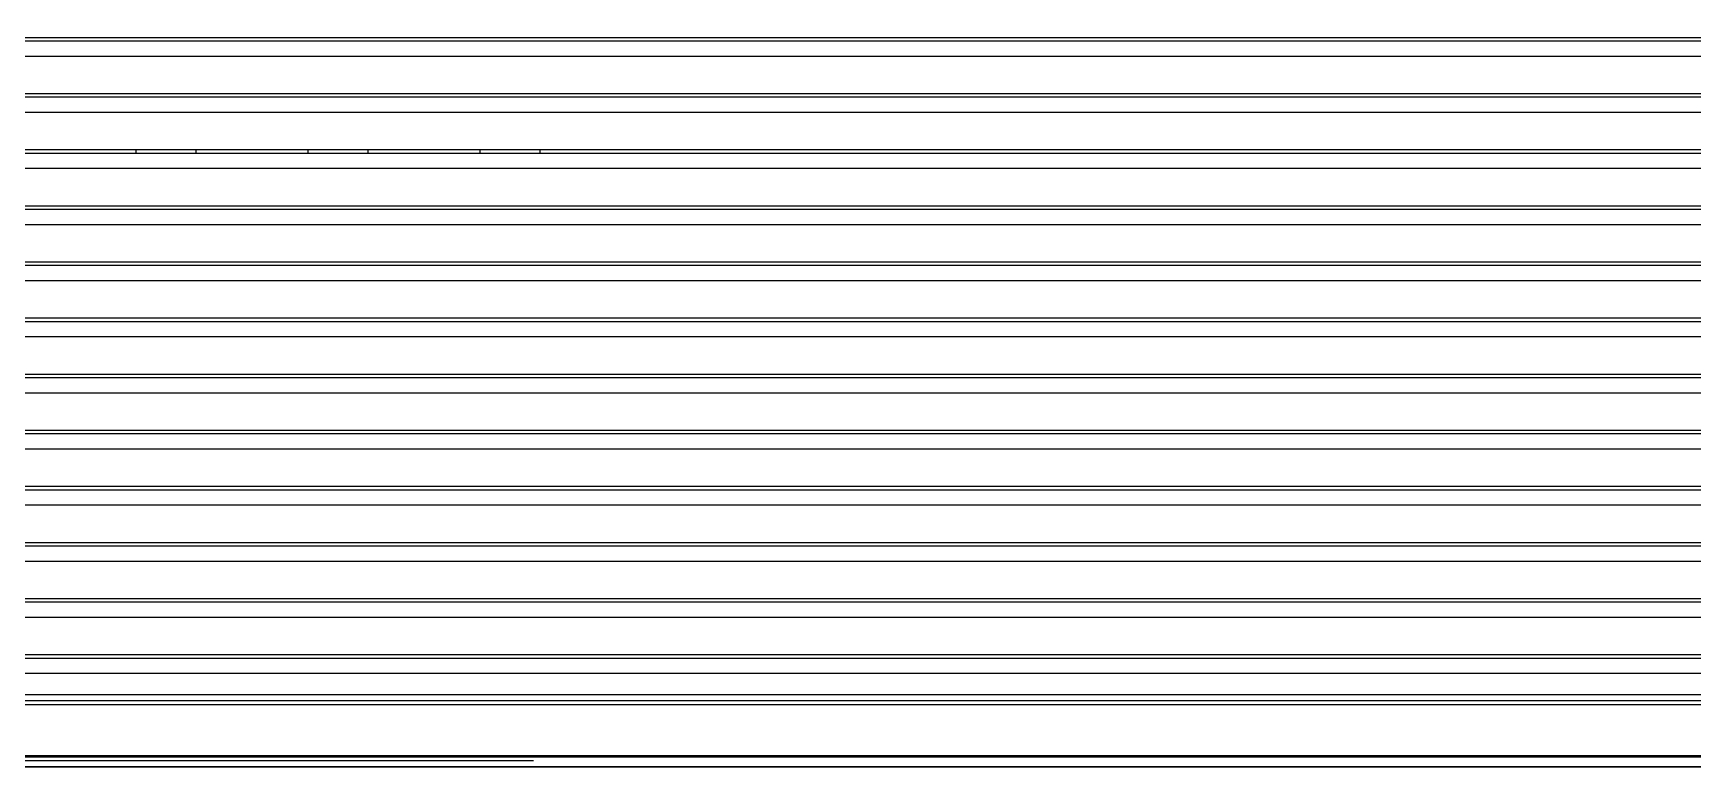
# Model space of a CAD drawing. Extents: x -79364 to 3230, y 28528 to 72157.
# Drawn here: x -63935 to -61715, y 52832 to 53813 of the extents above; entities that cross this region are included whole.
import ezdxf

# ---------------------------------------------------------------- set-up
doc = ezdxf.new("R2010")
doc.units = 0
doc.header["$LTSCALE"] = 500
doc.layers.get('0').update_dxf_attribs({"linetype": 'CONTINUOUS'})
doc.layers.add('S0CO1', color=1, linetype='CONTINUOUS')
doc.layers.add('S0CO2', color=2, linetype='CONTINUOUS')

# ---------------------------------------------------------------- blocks, each defined once
blk = doc.blocks.new('Container F.SB Lukket port')
at = {"color": 0, "linetype": 'ByBlock'}
for p, q in [((117410.5, -8228.3), (120405.5, -8228.3)), ((120405.5, -8233.3), (117410.5, -8233.3)), ((117410.5, -8253.3), (120405.5, -8253.3)), ((117410.5, -8303.3), (120405.5, -8303.3)), ((120405.5, -8308.3), (117410.5, -8308.3)), ((117410.5, -8328.3), (120405.5, -8328.3)), ((117410.5, -8378.3), (120405.5, -8378.3)), ((120405.5, -8383.3), (117410.5, -8383.3)), ((117633.6, -8378.3), (117633.6, -8383.3)), ((117713.8, -8378.3), (117713.8, -8383.3)), ((117863.8, -8378.3), (117863.8, -8383.3)), ((117943.9, -8378.3), (117943.9, -8383.3)), ((118093.9, -8378.3), (118093.9, -8383.3)), ((118174.1, -8378.3), (118174.1, -8383.3)), ((117410.5, -8403.3), (120405.5, -8403.3)), ((117410.5, -8453.3), (120405.5, -8453.3)), ((120405.5, -8458.3), (117410.5, -8458.3)), ((117410.5, -8478.3), (120405.5, -8478.3)), ((117410.5, -8528.3), (120405.5, -8528.3)), ((120405.5, -8533.3), (117410.5, -8533.3)), ((117410.5, -8553.3), (120405.5, -8553.3)), ((117410.5, -8603.3), (120405.5, -8603.3)), ((120405.5, -8608.3), (117410.5, -8608.3)), ((117410.5, -8628.3), (120405.5, -8628.3)), ((117410.5, -8678.3), (120405.5, -8678.3)), ((120405.5, -8683.3), (117410.5, -8683.3)), ((117410.5, -8703.3), (120405.5, -8703.3)), ((117410.5, -8753.3), (120405.5, -8753.3)), ((120405.5, -8758.3), (117410.5, -8758.3)), ((117410.5, -8778.3), (120405.5, -8778.3)), ((117410.5, -8828.3), (120405.5, -8828.3)), ((120405.5, -8833.3), (117410.5, -8833.3)), ((117410.5, -8853.3), (120405.5, -8853.3)), ((117410.5, -8903.3), (120405.5, -8903.3)), ((120405.5, -8908.3), (117410.5, -8908.3)), ((117410.5, -8928.3), (120405.5, -8928.3)), ((117410.5, -8978.3), (120405.5, -8978.3)), ((120405.5, -8983.3), (117410.5, -8983.3)), ((117410.5, -9003.3), (120405.5, -9003.3)), ((117410.5, -9053.3), (120405.5, -9053.3)), ((120405.5, -9058.3), (117410.5, -9058.3)), ((117410.5, -9078.3), (120405.5, -9078.3)), ((120405.5, -9107.3), (117410.5, -9107.3)), ((120405.5, -9115.3), (117410.5, -9115.3)), ((120405.5, -9120.3), (117410.5, -9120.3)), ((120910.5, -9203.3), (116910.5, -9203.3)), ((120390.5, -9190.3), (117410.5, -9190.3)), ((118165.5, -9195.3), (117410.5, -9195.3))]:
    blk.add_line(p, q, dxfattribs=at)

msp = doc.modelspace()

# ---------------------------------------------------------------- linework, layer by layer
at = {"layer": 'S0CO1', "color": 0}
msp.add_line((-73770.823, 52832.23), (-61478.694, 52832.23), dxfattribs=at)
at = {"layer": 'S0CO2', "color": 0}
msp.add_lwpolyline([(-64600.82, 53832.23), (-64600.82, 52897.23, 0.41421356), (-64550.82, 52847.23), (-60540.822, 52847.23, 0.41421356), (-60490.822, 52897.23), (-60490.822, 55430.24), (-57270.823, 55430.24)], format="xyb", dxfattribs=at)

# ---------------------------------------------------------------- block references
at = {"layer": 'S0CO1', "color": 0}
msp.add_blockref('Container F.SB Lukket port', (-181431.298, 62035.493), dxfattribs=at)

doc.saveas('drawing.dxf')
